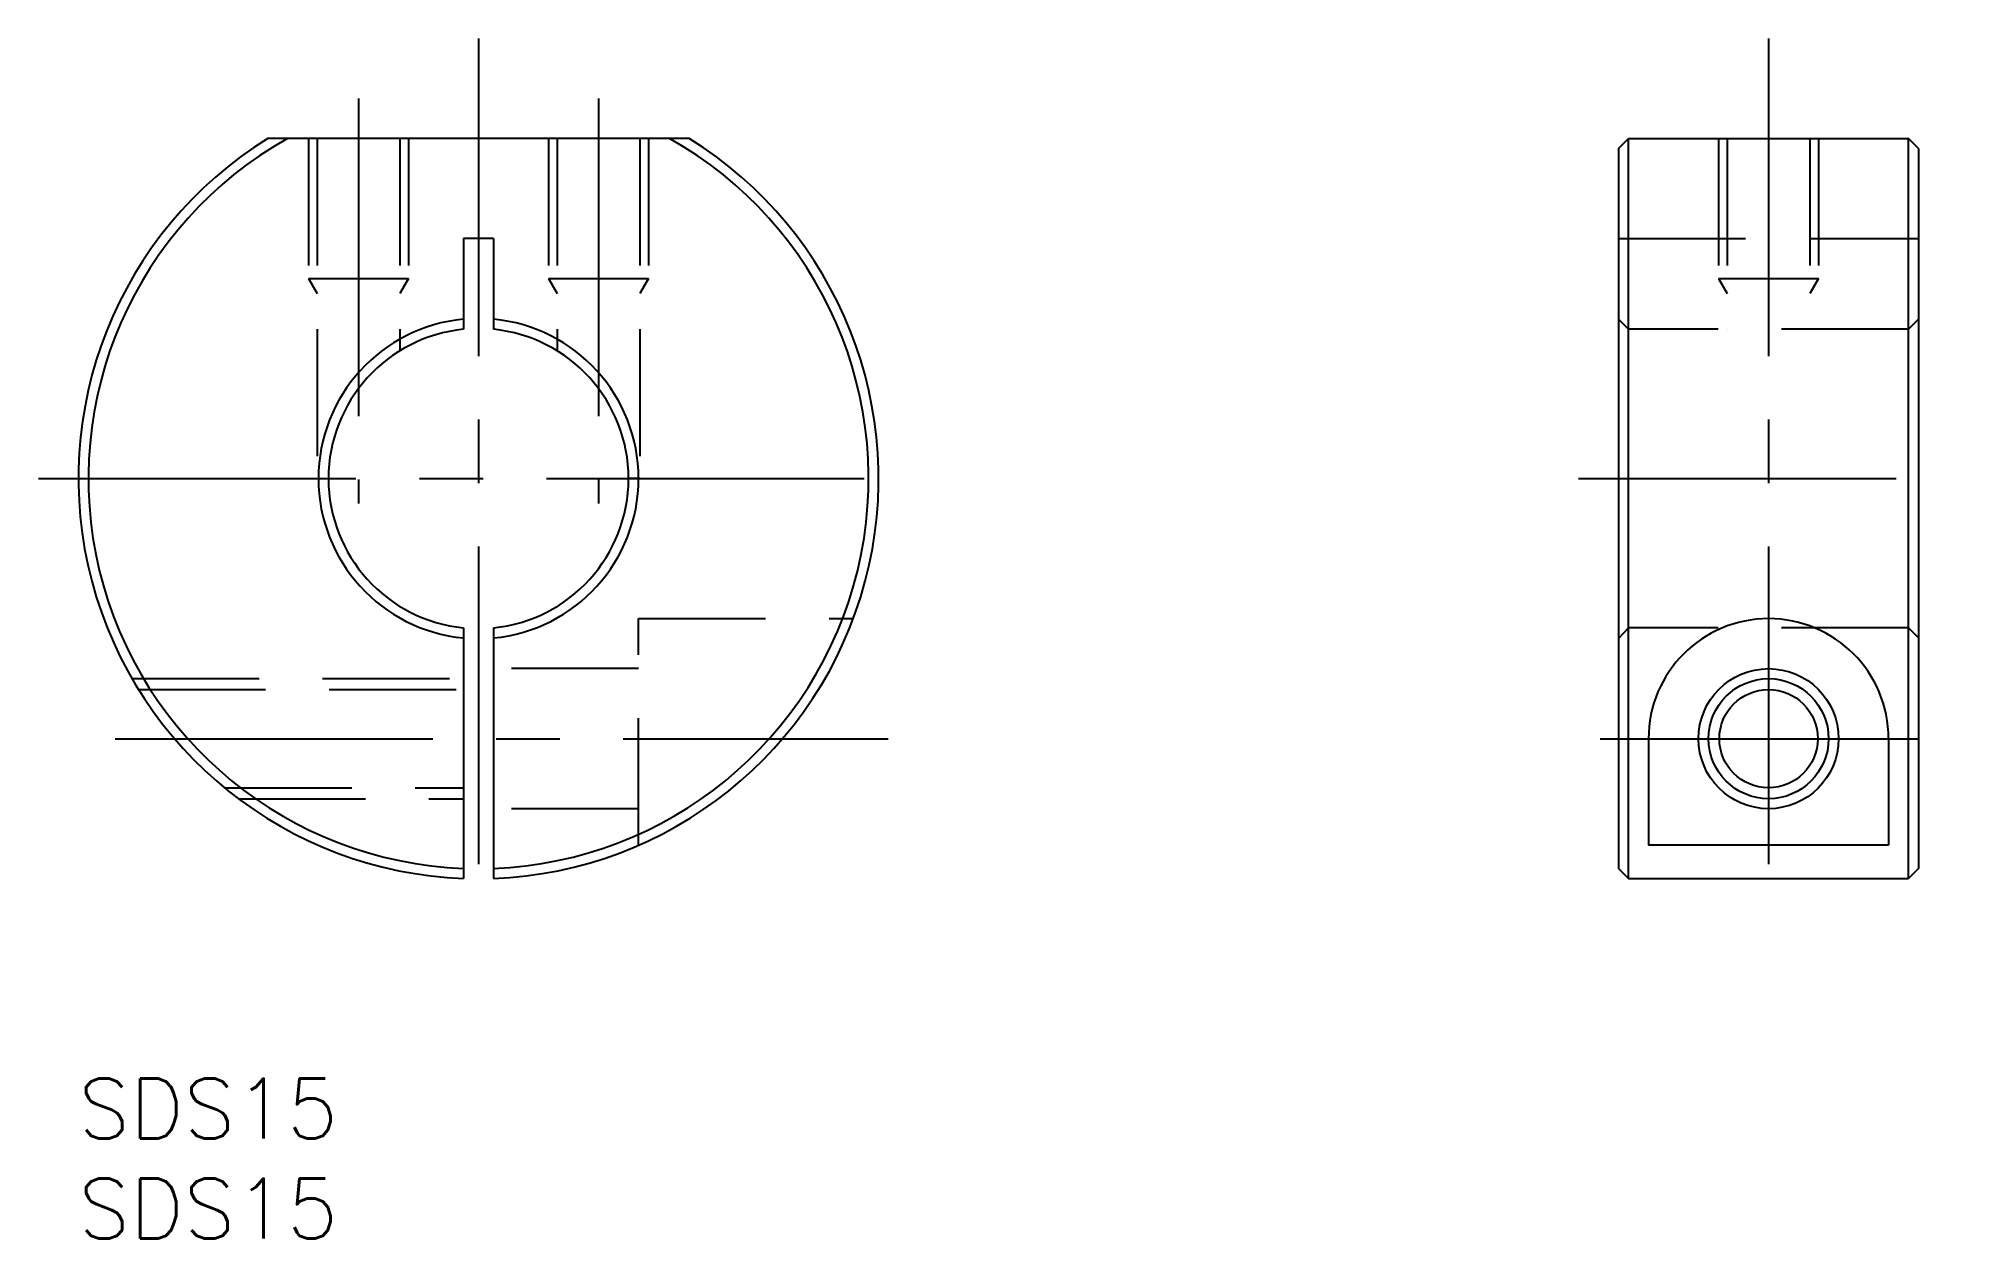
# Model space of a CAD drawing. Extents: x -2 to 94, y -8 to 52.
import ezdxf

# ---------------------------------------------------------------- set-up
doc = ezdxf.new("R2010")
doc.units = 0
doc.header["$LTSCALE"] = 0.5
doc.linetypes.add('CENTER', pattern=[50.8, 31.75, -6.35, 6.35, -6.35])
doc.linetypes.add('DASHED', pattern=[19.05, 12.7, -6.35])
for name, color, linetype in [('MSM_CENTER', 1, 'CENTER'), ('MSM_CONTINUOUS', 7, 'CONTINUOUS'), ('MSM_DASHED', 4, 'DASHED'), ('MSM_NARROW', 5, 'CONTINUOUS'), ('MSM_PART_NUMBER', 7, 'CONTINUOUS')]:
    doc.layers.add(name, color=color, linetype=linetype)
doc.styles.get("Standard").update_dxf_attribs({"font": 'txt.shx', "height": 3, "bigfont": 'bigfont.shx'})

# ---------------------------------------------------------------- blocks, each defined once
blk = doc.blocks.new('*U28')
at = {"layer": 'MSM_PART_NUMBER'}
blk.add_text('SDS15', height=3, dxfattribs=at).set_placement((0, -3))
blk = doc.blocks.new('*U29')
at = {"layer": 'MSM_PART_NUMBER'}
blk.add_text('SDS15', height=3, dxfattribs=at).set_placement((0, -8))

msp = doc.modelspace()

# ---------------------------------------------------------------- linework, layer by layer
at = {"layer": 'MSM_CENTER'}
for p, q in [((20, 51.986), (20, 7.986)), ((84.487, 51.986), (84.487, 7.986)), ((14, 48.986), (14, 28.736)), ((26, 48.986), (26, 28.736)), ((-2, 29.986), (42, 29.986)), ((74.987, 29.986), (93.987, 29.986)), ((1.839, 16.986), (40.478, 16.986)), ((76.071, 16.986), (92.904, 16.986))]:
    msp.add_line(p, q, dxfattribs=at)
at = {"layer": 'MSM_CONTINUOUS'}
for p, q in [((30.536, 46.986), (9.464, 46.986)), ((76.987, 46.486), (77.487, 46.986)), ((76.987, 46.486), (76.987, 10.5)), ((77.487, 10), (77.487, 46.986)), ((77.487, 46.986), (91.487, 46.986)), ((91.987, 46.486), (91.487, 46.986)), ((91.487, 10), (91.487, 46.986)), ((91.987, 46.486), (91.987, 10.5)), ((20.75, 41.986), (19.25, 41.986)), ((19.25, 41.986), (19.25, 37.448)), ((20.75, 41.986), (20.75, 37.448)), ((19.25, 22.524), (19.25, 10)), ((20.75, 22.524), (20.75, 10)), ((78.487, 16.986), (78.487, 11.656)), ((90.487, 16.986), (90.487, 11.656)), ((90.487, 11.656), (78.487, 11.656)), ((76.987, 10.5), (77.487, 10)), ((77.487, 10), (91.487, 10)), ((91.987, 10.5), (91.487, 10))]:
    msp.add_line(p, q, dxfattribs=at)
for radius in [3.5, 2.458]:
    msp.add_circle((84.487, 16.986), radius, dxfattribs=at)
for centre, radius, start, end in [((20, 29.986), 20, 121.78833, 267.8509), ((20, 29.986), 19.5, 119.33211, 267.79577), ((20, 29.986), 20, 272.1491, 58.21167), ((20, 29.986), 19.5, 272.20423, 60.66789), ((20, 29.986), 8, 95.37938, 264.62062), ((20, 29.986), 7.5, 95.73917, 264.26083), ((20, 29.986), 8, 275.37938, 84.62062), ((20, 29.986), 7.5, 275.73917, 84.26083), ((84.487, 16.986), 6, 0, 180)]:
    msp.add_arc(centre, radius, start, end, dxfattribs=at)
at = {"layer": 'MSM_DASHED'}
for p, q in [((11.5, 46.986), (11.5, 39.986)), ((11.933, 46.986), (11.933, 29.986)), ((16.067, 46.986), (16.067, 36.372)), ((16.5, 46.986), (16.5, 39.986)), ((23.5, 46.986), (23.5, 39.986)), ((23.933, 46.986), (23.933, 36.372)), ((28.067, 46.986), (28.067, 29.986)), ((28.5, 46.986), (28.5, 39.986)), ((81.987, 46.986), (81.987, 39.986)), ((82.42, 46.986), (82.42, 37.448)), ((86.554, 46.986), (86.554, 37.448)), ((86.987, 46.986), (86.987, 39.986)), ((76.987, 41.986), (91.987, 41.986)), ((11.5, 39.986), (16.5, 39.986)), ((11.5, 39.986), (11.933, 39.236)), ((16.5, 39.986), (16.067, 39.236)), ((23.5, 39.986), (28.5, 39.986)), ((23.5, 39.986), (23.933, 39.236)), ((28.5, 39.986), (28.067, 39.236)), ((81.987, 39.986), (86.987, 39.986)), ((81.987, 39.986), (82.42, 39.236)), ((86.987, 39.986), (86.554, 39.236)), ((77.487, 37.448), (76.987, 37.951)), ((91.487, 37.448), (77.487, 37.448)), ((91.487, 37.448), (91.987, 37.951)), ((11.933, 29.986), (12.5, 29.986)), ((28.067, 29.986), (27.5, 29.986)), ((28, 11.656), (28, 22.986)), ((28, 22.986), (38.735, 22.986)), ((77.487, 22.524), (76.987, 21.986)), ((91.487, 22.524), (77.487, 22.524)), ((91.487, 22.524), (91.987, 22.021)), ((28, 20.486), (20.75, 20.486)), ((2.679, 19.986), (19.25, 19.986)), ((3.004, 19.444), (19.25, 19.444)), ((7.31, 14.527), (19.25, 14.527)), ((8, 13.986), (19.25, 13.986)), ((28, 13.486), (20.75, 13.486))]:
    msp.add_line(p, q, dxfattribs=at)
at = {"layer": 'MSM_NARROW'}
msp.add_circle((84.487, 16.986), 3, dxfattribs=at)

# ---------------------------------------------------------------- block references
at = {"layer": 'MSM_CONTINUOUS'}
for name in ['*U28', '*U29']:
    msp.add_blockref(name, (0, 0), dxfattribs=at)

doc.saveas('drawing.dxf')
